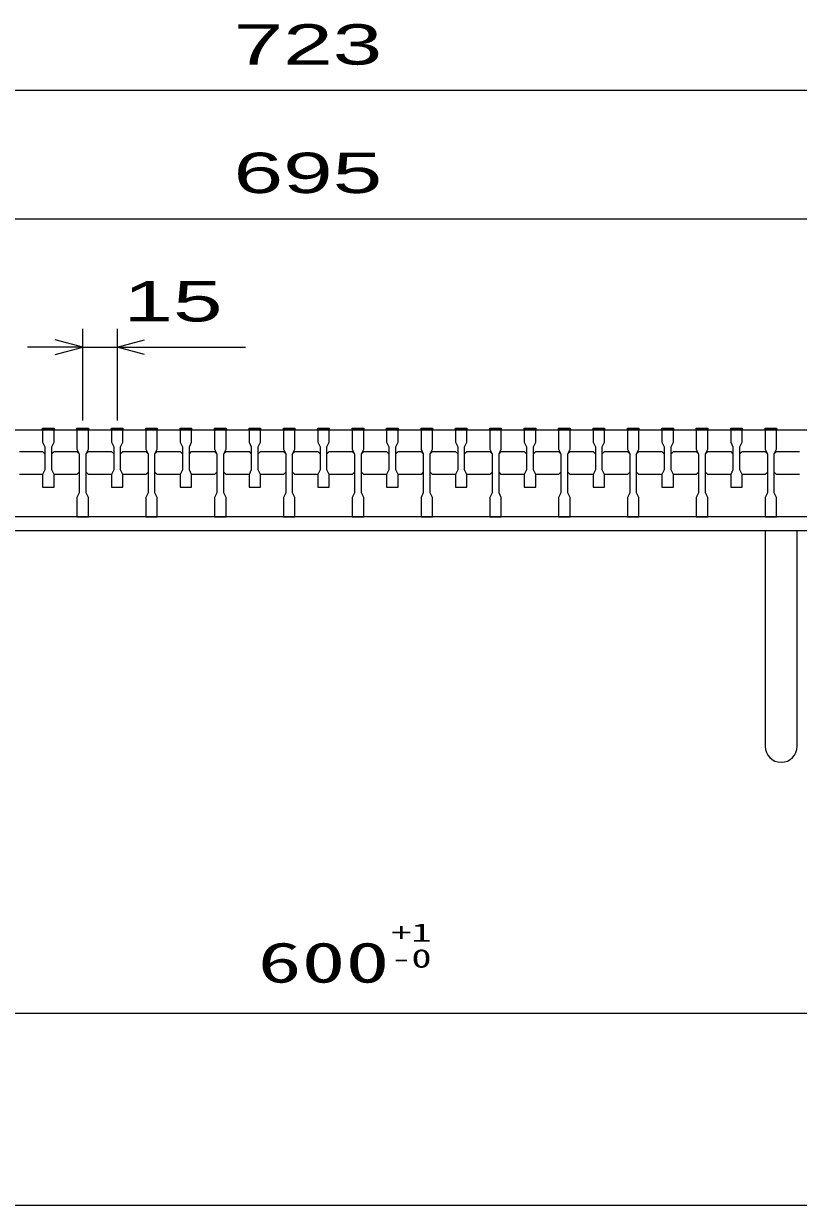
# Model space of a CAD drawing. Units: millimetres, scale not verified. Extents: x -1456 to 1389, y -1026 to 839.
# Drawn here: x -864 to -526, y -921 to -406 of the extents above; entities that cross this region are included whole.
import ezdxf
from ezdxf.enums import TextEntityAlignment as Align

# ---------------------------------------------------------------- set-up
doc = ezdxf.new("R2010")
doc.units = ezdxf.units.MM
doc.header["$LTSCALE"] = 8
for name, color, linetype, lineweight in [('0_2', 150, 'Continuous', 25), ('16', 3, 'Continuous', 25), ('19', 6, 'Continuous', 25), ('22', 4, 'Continuous', 25)]:
    doc.layers.add(name, color=color, linetype=linetype, lineweight=lineweight)
doc.styles.add('ベクトル', font='')
doc.styles.add('ＭＳ ゴシック', font='')
doc.styles.get('ベクトル').set_extended_font_data('ベクトル')
doc.styles.get('ＭＳ ゴシック').set_extended_font_data('MS Gothic')

msp = doc.modelspace()

# ---------------------------------------------------------------- linework, layer by layer
at = {"layer": '0_2'}
msp.add_line((1388.8, -921.2), (-1379.2, -921.2), dxfattribs=at)
at = {"layer": '16'}
for p, q in [((-1081, -583), (-386, -583)), ((-856, -583), (-856, -582.3)), ((-856, -582.3), (-851, -582.3)), ((-856, -583), (-856, -588.5)), ((-851, -583), (-856, -583)), ((-851, -582.3), (-851, -583)), ((-851, -588.5), (-851, -583)), ((-841, -583), (-841, -582.3)), ((-841, -582.3), (-836, -582.3)), ((-841, -583), (-841, -591.5)), ((-836, -583), (-841, -583)), ((-836, -582.3), (-836, -583)), ((-836, -591.5), (-836, -583)), ((-826, -583), (-826, -582.3)), ((-826, -582.3), (-821, -582.3)), ((-826, -583), (-826, -588.5)), ((-821, -583), (-826, -583)), ((-821, -582.3), (-821, -583)), ((-821, -588.5), (-821, -583)), ((-811, -583), (-811, -582.3)), ((-811, -582.3), (-806, -582.3)), ((-811, -583), (-811, -591.5)), ((-806, -583), (-811, -583)), ((-806, -582.3), (-806, -583)), ((-806, -591.5), (-806, -583)), ((-796, -583), (-796, -582.3)), ((-796, -582.3), (-791, -582.3)), ((-796, -583), (-796, -588.5)), ((-791, -583), (-796, -583)), ((-791, -582.3), (-791, -583)), ((-791, -588.5), (-791, -583)), ((-781, -583), (-781, -582.3)), ((-781, -582.3), (-776, -582.3)), ((-781, -583), (-781, -591.5)), ((-776, -583), (-781, -583)), ((-776, -582.3), (-776, -583)), ((-776, -591.5), (-776, -583)), ((-766, -583), (-766, -582.3)), ((-766, -582.3), (-761, -582.3)), ((-766, -583), (-766, -588.5)), ((-761, -583), (-766, -583)), ((-761, -582.3), (-761, -583)), ((-761, -588.5), (-761, -583)), ((-751, -583), (-751, -582.3)), ((-751, -582.3), (-746, -582.3)), ((-751, -583), (-751, -591.5)), ((-746, -583), (-751, -583)), ((-746, -582.3), (-746, -583)), ((-746, -591.5), (-746, -583)), ((-736, -583), (-736, -582.3)), ((-736, -582.3), (-731, -582.3)), ((-736, -583), (-736, -588.5)), ((-731, -583), (-736, -583)), ((-731, -582.3), (-731, -583)), ((-731, -588.5), (-731, -583)), ((-721, -583), (-721, -582.3)), ((-721, -582.3), (-716, -582.3)), ((-721, -583), (-721, -591.5)), ((-716, -583), (-721, -583)), ((-716, -582.3), (-716, -583)), ((-716, -591.5), (-716, -583)), ((-706, -583), (-706, -582.3)), ((-706, -582.3), (-701, -582.3)), ((-706, -583), (-706, -588.5)), ((-701, -583), (-706, -583)), ((-701, -582.3), (-701, -583)), ((-701, -588.5), (-701, -583)), ((-691, -583), (-691, -582.3)), ((-691, -582.3), (-686, -582.3)), ((-691, -583), (-691, -591.5)), ((-686, -583), (-691, -583)), ((-686, -582.3), (-686, -583)), ((-686, -591.5), (-686, -583)), ((-676, -583), (-676, -582.3)), ((-676, -582.3), (-671, -582.3)), ((-676, -583), (-676, -588.5)), ((-671, -583), (-676, -583)), ((-671, -582.3), (-671, -583)), ((-671, -588.5), (-671, -583)), ((-661, -583), (-661, -582.3)), ((-661, -582.3), (-656, -582.3)), ((-661, -583), (-661, -591.5)), ((-656, -583), (-661, -583)), ((-656, -582.3), (-656, -583)), ((-656, -591.5), (-656, -583)), ((-646, -583), (-646, -582.3)), ((-646, -582.3), (-641, -582.3)), ((-646, -583), (-646, -588.5)), ((-641, -583), (-646, -583)), ((-641, -582.3), (-641, -583)), ((-641, -588.5), (-641, -583)), ((-631, -583), (-631, -582.3)), ((-631, -582.3), (-626, -582.3)), ((-631, -583), (-631, -591.5)), ((-626, -583), (-631, -583)), ((-626, -582.3), (-626, -583)), ((-626, -591.5), (-626, -583)), ((-616, -583), (-616, -582.3)), ((-616, -582.3), (-611, -582.3)), ((-616, -583), (-616, -588.5)), ((-611, -583), (-616, -583)), ((-611, -582.3), (-611, -583)), ((-611, -588.5), (-611, -583)), ((-601, -583), (-601, -582.3)), ((-601, -582.3), (-596, -582.3)), ((-601, -583), (-601, -591.5)), ((-596, -583), (-601, -583)), ((-596, -582.3), (-596, -583)), ((-596, -591.5), (-596, -583)), ((-586, -583), (-586, -582.3)), ((-586, -582.3), (-581, -582.3)), ((-586, -583), (-586, -588.5)), ((-581, -583), (-586, -583)), ((-581, -582.3), (-581, -583)), ((-581, -588.5), (-581, -583)), ((-571, -583), (-571, -582.3)), ((-571, -582.3), (-566, -582.3)), ((-571, -583), (-571, -591.5)), ((-566, -583), (-571, -583)), ((-566, -582.3), (-566, -583)), ((-566, -591.5), (-566, -583)), ((-556, -583), (-556, -582.3)), ((-556, -582.3), (-551, -582.3)), ((-556, -583), (-556, -588.5)), ((-551, -583), (-556, -583)), ((-551, -582.3), (-551, -583)), ((-551, -588.5), (-551, -583)), ((-541, -583), (-541, -582.3)), ((-541, -582.3), (-536, -582.3)), ((-541, -583), (-541, -591.5)), ((-536, -583), (-541, -583)), ((-536, -582.3), (-536, -583)), ((-536, -591.5), (-536, -583)), ((-866, -592.5), (-856, -592.5)), ((-856, -588.5), (-855, -590.5)), ((-856, -592.5), (-855, -593.5)), ((-855, -590.5), (-855, -600.5)), ((-852, -590.5), (-851, -588.5)), ((-852, -600.5), (-852, -590.5)), ((-852, -593.5), (-851, -592.5)), ((-851, -592.5), (-841, -592.5)), ((-841, -591.5), (-840, -593.5)), ((-841, -592.5), (-840, -593.5)), ((-837, -593.5), (-836, -591.5)), ((-837, -593.5), (-836, -592.5)), ((-836, -592.5), (-826, -592.5)), ((-826, -588.5), (-825, -590.5)), ((-826, -592.5), (-825, -593.5)), ((-825, -590.5), (-825, -600.5)), ((-822, -590.5), (-821, -588.5)), ((-822, -600.5), (-822, -590.5)), ((-822, -593.5), (-821, -592.5)), ((-821, -592.5), (-811, -592.5)), ((-811, -591.5), (-810, -593.5)), ((-811, -592.5), (-810, -593.5)), ((-807, -593.5), (-806, -591.5)), ((-807, -593.5), (-806, -592.5)), ((-806, -592.5), (-796, -592.5)), ((-796, -588.5), (-795, -590.5)), ((-796, -592.5), (-795, -593.5)), ((-795, -590.5), (-795, -600.5)), ((-792, -590.5), (-791, -588.5)), ((-792, -600.5), (-792, -590.5)), ((-792, -593.5), (-791, -592.5)), ((-791, -592.5), (-781, -592.5)), ((-781, -591.5), (-780, -593.5)), ((-781, -592.5), (-780, -593.5)), ((-777, -593.5), (-776, -591.5)), ((-777, -593.5), (-776, -592.5)), ((-776, -592.5), (-766, -592.5)), ((-766, -588.5), (-765, -590.5)), ((-766, -592.5), (-765, -593.5)), ((-765, -590.5), (-765, -600.5)), ((-762, -590.5), (-761, -588.5)), ((-762, -600.5), (-762, -590.5)), ((-762, -593.5), (-761, -592.5)), ((-761, -592.5), (-751, -592.5)), ((-751, -591.5), (-750, -593.5)), ((-751, -592.5), (-750, -593.5)), ((-747, -593.5), (-746, -591.5)), ((-747, -593.5), (-746, -592.5)), ((-746, -592.5), (-736, -592.5)), ((-736, -588.5), (-735, -590.5)), ((-736, -592.5), (-735, -593.5)), ((-735, -590.5), (-735, -600.5)), ((-732, -590.5), (-731, -588.5)), ((-732, -600.5), (-732, -590.5)), ((-732, -593.5), (-731, -592.5)), ((-731, -592.5), (-721, -592.5)), ((-721, -591.5), (-720, -593.5)), ((-721, -592.5), (-720, -593.5)), ((-717, -593.5), (-716, -591.5)), ((-717, -593.5), (-716, -592.5)), ((-716, -592.5), (-706, -592.5)), ((-706, -588.5), (-705, -590.5)), ((-706, -592.5), (-705, -593.5)), ((-705, -590.5), (-705, -600.5)), ((-702, -590.5), (-701, -588.5)), ((-702, -600.5), (-702, -590.5)), ((-702, -593.5), (-701, -592.5)), ((-701, -592.5), (-691, -592.5)), ((-691, -591.5), (-690, -593.5)), ((-691, -592.5), (-690, -593.5)), ((-687, -593.5), (-686, -591.5)), ((-687, -593.5), (-686, -592.5)), ((-686, -592.5), (-676, -592.5)), ((-676, -588.5), (-675, -590.5)), ((-676, -592.5), (-675, -593.5)), ((-675, -590.5), (-675, -600.5)), ((-672, -590.5), (-671, -588.5)), ((-672, -600.5), (-672, -590.5)), ((-672, -593.5), (-671, -592.5)), ((-671, -592.5), (-661, -592.5)), ((-661, -591.5), (-660, -593.5)), ((-661, -592.5), (-660, -593.5)), ((-657, -593.5), (-656, -591.5)), ((-657, -593.5), (-656, -592.5)), ((-656, -592.5), (-646, -592.5)), ((-646, -588.5), (-645, -590.5)), ((-646, -592.5), (-645, -593.5)), ((-645, -590.5), (-645, -600.5)), ((-642, -590.5), (-641, -588.5)), ((-642, -600.5), (-642, -590.5)), ((-642, -593.5), (-641, -592.5)), ((-641, -592.5), (-631, -592.5)), ((-631, -591.5), (-630, -593.5)), ((-631, -592.5), (-630, -593.5)), ((-627, -593.5), (-626, -591.5)), ((-627, -593.5), (-626, -592.5)), ((-626, -592.5), (-616, -592.5)), ((-616, -588.5), (-615, -590.5)), ((-616, -592.5), (-615, -593.5)), ((-615, -590.5), (-615, -600.5)), ((-612, -590.5), (-611, -588.5)), ((-612, -600.5), (-612, -590.5)), ((-612, -593.5), (-611, -592.5)), ((-611, -592.5), (-601, -592.5)), ((-601, -591.5), (-600, -593.5)), ((-601, -592.5), (-600, -593.5)), ((-597, -593.5), (-596, -591.5)), ((-597, -593.5), (-596, -592.5)), ((-596, -592.5), (-586, -592.5)), ((-586, -588.5), (-585, -590.5)), ((-586, -592.5), (-585, -593.5)), ((-585, -590.5), (-585, -600.5)), ((-582, -590.5), (-581, -588.5)), ((-582, -600.5), (-582, -590.5)), ((-582, -593.5), (-581, -592.5)), ((-581, -592.5), (-571, -592.5)), ((-571, -591.5), (-570, -593.5)), ((-571, -592.5), (-570, -593.5)), ((-567, -593.5), (-566, -591.5)), ((-567, -593.5), (-566, -592.5)), ((-566, -592.5), (-556, -592.5)), ((-556, -588.5), (-555, -590.5)), ((-556, -592.5), (-555, -593.5)), ((-555, -590.5), (-555, -600.5)), ((-552, -590.5), (-551, -588.5)), ((-552, -600.5), (-552, -590.5)), ((-552, -593.5), (-551, -592.5)), ((-551, -592.5), (-541, -592.5)), ((-541, -591.5), (-540, -593.5)), ((-541, -592.5), (-540, -593.5)), ((-537, -593.5), (-536, -591.5)), ((-537, -593.5), (-536, -592.5)), ((-536, -592.5), (-526, -592.5)), ((-840, -593.5), (-840, -610.5)), ((-837, -610.5), (-837, -593.5)), ((-810, -593.5), (-810, -610.5)), ((-807, -610.5), (-807, -593.5)), ((-780, -593.5), (-780, -610.5)), ((-777, -610.5), (-777, -593.5)), ((-750, -593.5), (-750, -610.5)), ((-747, -610.5), (-747, -593.5)), ((-720, -593.5), (-720, -610.5)), ((-717, -610.5), (-717, -593.5)), ((-690, -593.5), (-690, -610.5)), ((-687, -610.5), (-687, -593.5)), ((-660, -593.5), (-660, -610.5)), ((-657, -610.5), (-657, -593.5)), ((-630, -593.5), (-630, -610.5)), ((-627, -610.5), (-627, -593.5)), ((-600, -593.5), (-600, -610.5)), ((-597, -610.5), (-597, -593.5)), ((-570, -593.5), (-570, -610.5)), ((-567, -610.5), (-567, -593.5)), ((-540, -593.5), (-540, -610.5)), ((-537, -610.5), (-537, -593.5)), ((-856, -602.5), (-866, -602.5)), ((-855, -600.5), (-856, -602.5)), ((-856, -602.5), (-856, -608)), ((-851, -602.5), (-852, -600.5)), ((-841, -602.5), (-851, -602.5)), ((-851, -608), (-851, -602.5)), ((-840, -601.5), (-841, -602.5)), ((-836, -602.5), (-837, -601.5)), ((-826, -602.5), (-836, -602.5)), ((-825, -600.5), (-826, -602.5)), ((-826, -602.5), (-826, -608)), ((-821, -602.5), (-822, -600.5)), ((-811, -602.5), (-821, -602.5)), ((-821, -608), (-821, -602.5)), ((-810, -601.5), (-811, -602.5)), ((-806, -602.5), (-807, -601.5)), ((-796, -602.5), (-806, -602.5)), ((-795, -600.5), (-796, -602.5)), ((-796, -602.5), (-796, -608)), ((-791, -602.5), (-792, -600.5)), ((-781, -602.5), (-791, -602.5)), ((-791, -608), (-791, -602.5)), ((-780, -601.5), (-781, -602.5)), ((-776, -602.5), (-777, -601.5)), ((-766, -602.5), (-776, -602.5)), ((-765, -600.5), (-766, -602.5)), ((-766, -602.5), (-766, -608)), ((-761, -602.5), (-762, -600.5)), ((-751, -602.5), (-761, -602.5)), ((-761, -608), (-761, -602.5)), ((-750, -601.5), (-751, -602.5)), ((-746, -602.5), (-747, -601.5)), ((-736, -602.5), (-746, -602.5)), ((-735, -600.5), (-736, -602.5)), ((-736, -602.5), (-736, -608)), ((-731, -602.5), (-732, -600.5)), ((-721, -602.5), (-731, -602.5)), ((-731, -608), (-731, -602.5)), ((-720, -601.5), (-721, -602.5)), ((-716, -602.5), (-717, -601.5)), ((-706, -602.5), (-716, -602.5)), ((-705, -600.5), (-706, -602.5)), ((-706, -602.5), (-706, -608)), ((-701, -602.5), (-702, -600.5)), ((-691, -602.5), (-701, -602.5)), ((-701, -608), (-701, -602.5)), ((-690, -601.5), (-691, -602.5)), ((-686, -602.5), (-687, -601.5)), ((-676, -602.5), (-686, -602.5)), ((-675, -600.5), (-676, -602.5)), ((-676, -602.5), (-676, -608)), ((-671, -602.5), (-672, -600.5)), ((-661, -602.5), (-671, -602.5)), ((-671, -608), (-671, -602.5)), ((-660, -601.5), (-661, -602.5)), ((-656, -602.5), (-657, -601.5)), ((-646, -602.5), (-656, -602.5)), ((-645, -600.5), (-646, -602.5)), ((-646, -602.5), (-646, -608)), ((-641, -602.5), (-642, -600.5)), ((-631, -602.5), (-641, -602.5)), ((-641, -608), (-641, -602.5)), ((-630, -601.5), (-631, -602.5)), ((-626, -602.5), (-627, -601.5)), ((-616, -602.5), (-626, -602.5)), ((-615, -600.5), (-616, -602.5)), ((-616, -602.5), (-616, -608)), ((-611, -602.5), (-612, -600.5)), ((-601, -602.5), (-611, -602.5)), ((-611, -608), (-611, -602.5)), ((-600, -601.5), (-601, -602.5)), ((-596, -602.5), (-597, -601.5)), ((-586, -602.5), (-596, -602.5)), ((-585, -600.5), (-586, -602.5)), ((-586, -602.5), (-586, -608)), ((-581, -602.5), (-582, -600.5)), ((-571, -602.5), (-581, -602.5)), ((-581, -608), (-581, -602.5)), ((-570, -601.5), (-571, -602.5)), ((-566, -602.5), (-567, -601.5)), ((-556, -602.5), (-566, -602.5)), ((-555, -600.5), (-556, -602.5)), ((-556, -602.5), (-556, -608)), ((-551, -602.5), (-552, -600.5)), ((-541, -602.5), (-551, -602.5)), ((-551, -608), (-551, -602.5)), ((-540, -601.5), (-541, -602.5)), ((-536, -602.5), (-537, -601.5)), ((-526, -602.5), (-536, -602.5)), ((-856, -608), (-851, -608)), ((-826, -608), (-821, -608)), ((-796, -608), (-791, -608)), ((-766, -608), (-761, -608)), ((-736, -608), (-731, -608)), ((-706, -608), (-701, -608)), ((-676, -608), (-671, -608)), ((-646, -608), (-641, -608)), ((-616, -608), (-611, -608)), ((-586, -608), (-581, -608)), ((-556, -608), (-551, -608)), ((-840, -610.5), (-841, -612.5)), ((-841, -612.5), (-841, -621)), ((-836, -612.5), (-837, -610.5)), ((-836, -621), (-836, -612.5)), ((-810, -610.5), (-811, -612.5)), ((-811, -612.5), (-811, -621)), ((-806, -612.5), (-807, -610.5)), ((-806, -621), (-806, -612.5)), ((-780, -610.5), (-781, -612.5)), ((-781, -612.5), (-781, -621)), ((-776, -612.5), (-777, -610.5)), ((-776, -621), (-776, -612.5)), ((-750, -610.5), (-751, -612.5)), ((-751, -612.5), (-751, -621)), ((-746, -612.5), (-747, -610.5)), ((-746, -621), (-746, -612.5)), ((-720, -610.5), (-721, -612.5)), ((-721, -612.5), (-721, -621)), ((-716, -612.5), (-717, -610.5)), ((-716, -621), (-716, -612.5)), ((-690, -610.5), (-691, -612.5)), ((-691, -612.5), (-691, -621)), ((-686, -612.5), (-687, -610.5)), ((-686, -621), (-686, -612.5)), ((-660, -610.5), (-661, -612.5)), ((-661, -612.5), (-661, -621)), ((-656, -612.5), (-657, -610.5)), ((-656, -621), (-656, -612.5)), ((-630, -610.5), (-631, -612.5)), ((-631, -612.5), (-631, -621)), ((-626, -612.5), (-627, -610.5)), ((-626, -621), (-626, -612.5)), ((-600, -610.5), (-601, -612.5)), ((-601, -612.5), (-601, -621)), ((-596, -612.5), (-597, -610.5)), ((-596, -621), (-596, -612.5)), ((-570, -610.5), (-571, -612.5)), ((-571, -612.5), (-571, -621)), ((-566, -612.5), (-567, -610.5)), ((-566, -621), (-566, -612.5)), ((-540, -610.5), (-541, -612.5)), ((-541, -612.5), (-541, -621)), ((-536, -612.5), (-537, -610.5)), ((-536, -621), (-536, -612.5)), ((-841, -621), (-836, -621)), ((-811, -621), (-806, -621)), ((-781, -621), (-776, -621)), ((-751, -621), (-746, -621)), ((-721, -621), (-716, -621)), ((-691, -621), (-686, -621)), ((-661, -621), (-656, -621)), ((-631, -621), (-626, -621)), ((-601, -621), (-596, -621)), ((-571, -621), (-566, -621)), ((-541, -621), (-536, -621))]:
    msp.add_line(p, q, dxfattribs=at)
at = {"layer": '19'}
for p, q in [((-491, -621), (-1089, -621)), ((-1094, -627), (-491, -627)), ((-541, -627), (-541, -721)), ((-527, -721), (-527, -627))]:
    msp.add_line(p, q, dxfattribs=at)
msp.add_arc((-534, -721), 7, 180, 0, dxfattribs=at)
at = {"layer": '22'}
for p, q in [((-1095, -435), (-372, -435)), ((-1081, -491), (-386, -491)), ((-838.5, -579), (-838.5, -539)), ((-823.5, -539), (-823.5, -579)), ((-838.5, -547), (-850.5, -543.8)), ((-823.5, -547), (-811.5, -543.8)), ((-838.5, -547), (-862.5, -547)), ((-850.5, -550.2), (-838.5, -547)), ((-838.5, -547), (-823.5, -547)), ((-811.5, -550.2), (-823.5, -547)), ((-823.5, -547), (-767.5, -547)), ((-1033.5, -837.358), (-433.5, -837.358))]:
    msp.add_line(p, q, dxfattribs=at)

# ---------------------------------------------------------------- texts
at = {"layer": '22', "color": 2, "style": 'ベクトル', "width": 1.65}
for s, p in [(' 723 ', (-783.5, -415)), (' 695 ', (-783.5, -471)), (' 15 ', (-831.5, -527))]:
    msp.add_text(s, height=17.6, dxfattribs=at).set_placement(p, align=Align.MIDDLE_LEFT)
at = {"layer": '22', "color": 2, "style": 'ＭＳ ゴシック', "width": 1.6}
for s, p in [('+1', (-695.179, -802.253)), ('-0', (-695.179, -813.52))]:
    msp.add_text(s, height=8.065, dxfattribs=at).set_placement(p, align=Align.MIDDLE_CENTER)
at = {"layer": '22', "style": 'ＭＳ ゴシック', "width": 1.6}
msp.add_text('600', height=17.6, dxfattribs=at).set_placement((-733.5, -829.358), align=Align.BOTTOM_CENTER)

doc.saveas('drawing.dxf')
